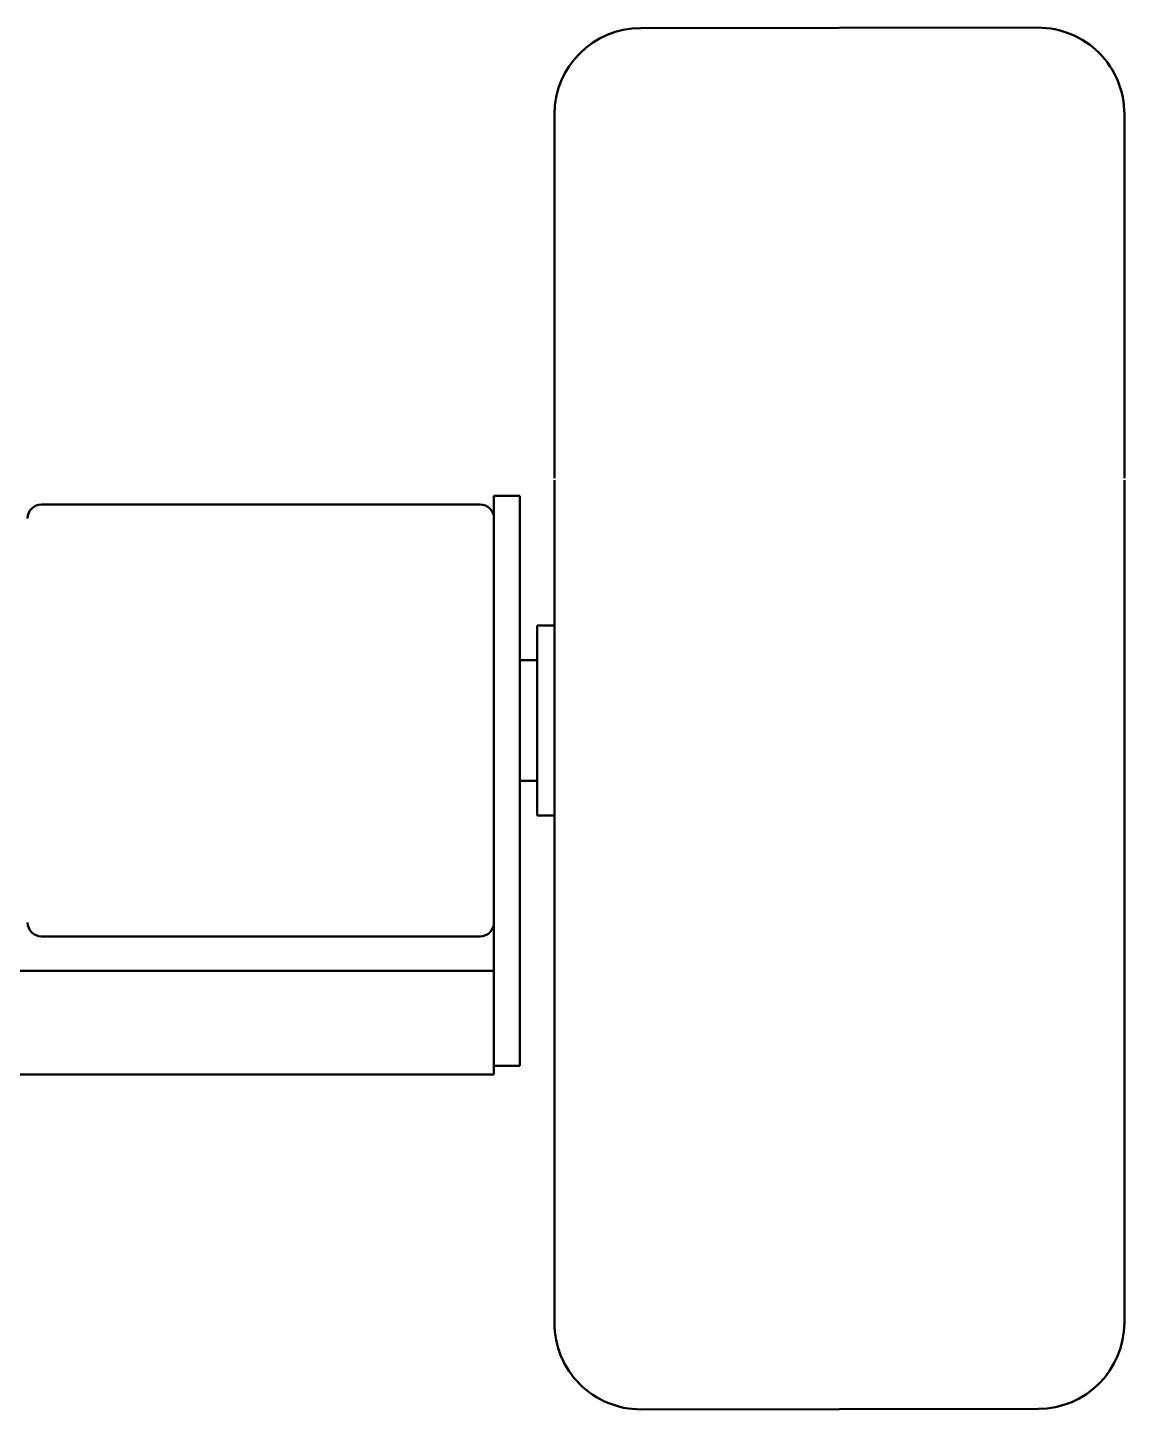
# Model space of a CAD drawing. Header units: millimetres. Extents: x 1895 to 3084, y 1125 to 1966.
# Drawn here: x 2704.1 to 2767.6, y 1574.5 to 1654.5 of the extents above; entities that cross this region are included whole.
import ezdxf

# ---------------------------------------------------------------- set-up
doc = ezdxf.new("R2010")
doc.units = ezdxf.units.MM
doc.header["$LTSCALE"] = 0.25
doc.layers.add('CB', color=171, linetype='Continuous', lineweight=50)

msp = doc.modelspace()

# ---------------------------------------------------------------- linework, layer by layer
at = {"layer": 'CB'}
for p, q in [((2739.631, 1654.466), (2762.631, 1654.489)), ((2734.636, 1649.466), (2734.636, 1636.639)), ((2767.636, 1649.489), (2767.636, 1638.74)), ((2734.636, 1583.047), (2734.636, 1579.501)), ((2767.636, 1579.528), (2767.636, 1583.047)), ((2739.642, 1574.501), (2762.642, 1574.528))]:
    msp.add_line(p, q, dxfattribs=at)
at = {"layer": 'CB', "linetype": 'Continuous'}
for p, q in [((2767.636, 1638.74), (2767.636, 1636.639)), ((2734.636, 1636.639), (2734.636, 1633.942)), ((2767.636, 1636.639), (2767.636, 1633.942)), ((2734.636, 1632.97), (2734.636, 1633.942)), ((2767.636, 1632.97), (2767.636, 1633.942)), ((2734.636, 1632.97), (2734.636, 1628.408)), ((2767.636, 1632.97), (2767.636, 1628.408)), ((2734.636, 1628.286), (2734.636, 1625.282)), ((2767.636, 1628.286), (2767.636, 1625.282)), ((2732.636, 1627.381), (2731.136, 1627.381)), ((2731.136, 1627.381), (2731.136, 1614.381)), ((2732.636, 1627.381), (2732.636, 1614.381)), ((2730.336, 1626.881), (2704.936, 1626.881)), ((2734.636, 1625.282), (2734.636, 1624.743)), ((2734.636, 1624.743), (2734.636, 1621.175)), ((2767.636, 1624.743), (2767.636, 1625.282)), ((2767.636, 1624.743), (2767.636, 1621.175)), ((2734.636, 1621.175), (2734.636, 1618.044)), ((2767.636, 1621.175), (2767.636, 1618.044)), ((2734.636, 1619.881), (2733.636, 1619.881)), ((2733.636, 1611.142), (2733.636, 1619.881)), ((2733.636, 1617.881), (2732.636, 1617.881)), ((2734.636, 1617.867), (2734.636, 1618.044)), ((2734.636, 1617.867), (2734.636, 1611.956)), ((2767.636, 1617.867), (2767.636, 1618.044)), ((2767.636, 1617.867), (2767.636, 1611.956)), ((2731.136, 1614.381), (2731.136, 1599.881)), ((2732.636, 1614.381), (2732.636, 1594.381)), ((2734.636, 1611.822), (2734.636, 1611.956)), ((2734.636, 1611.822), (2734.636, 1608.683)), ((2767.636, 1611.956), (2767.636, 1611.822)), ((2767.636, 1611.822), (2767.636, 1608.683)), ((2733.636, 1608.881), (2733.636, 1611.142)), ((2732.636, 1610.881), (2733.636, 1610.881)), ((2733.636, 1608.881), (2734.636, 1608.881)), ((2734.636, 1608.683), (2734.636, 1605.054)), ((2767.636, 1608.683), (2767.636, 1605.054)), ((2734.636, 1605.054), (2734.636, 1604.557)), ((2767.636, 1605.054), (2767.636, 1604.557)), ((2734.636, 1604.557), (2734.636, 1601.532)), ((2767.636, 1604.557), (2767.636, 1601.532)), ((2704.936, 1601.881), (2730.336, 1601.881)), ((2734.636, 1601.532), (2734.636, 1596.754)), ((2767.636, 1601.532), (2767.636, 1596.754)), ((2704.338, 1599.881), (2629.246, 1599.881)), ((2704.338, 1599.881), (2707.33, 1599.881)), ((2730.128, 1599.881), (2707.33, 1599.881)), ((2730.128, 1599.881), (2731.136, 1599.881)), ((2731.136, 1599.881), (2731.136, 1595.881)), ((2734.636, 1595.82), (2734.636, 1596.754)), ((2767.636, 1596.754), (2767.636, 1595.82)), ((2731.136, 1595.881), (2731.136, 1593.881)), ((2734.636, 1595.82), (2734.636, 1593.088)), ((2767.636, 1595.82), (2767.636, 1593.088)), ((2731.136, 1594.381), (2732.636, 1594.381)), ((2630.055, 1593.881), (2704.338, 1593.881)), ((2707.33, 1593.881), (2704.338, 1593.881)), ((2707.33, 1593.881), (2730.128, 1593.881)), ((2731.136, 1593.881), (2730.128, 1593.881)), ((2734.636, 1593.198), (2734.636, 1590.898)), ((2767.636, 1593.198), (2767.636, 1590.898)), ((2734.636, 1590.898), (2734.636, 1589.656)), ((2767.636, 1590.898), (2767.636, 1589.656)), ((2734.636, 1589.656), (2734.636, 1587.261)), ((2767.636, 1589.656), (2767.636, 1587.261)), ((2734.636, 1587.261), (2734.636, 1584.619)), ((2767.636, 1587.261), (2767.636, 1584.619)), ((2734.636, 1583.047), (2734.636, 1584.619)), ((2767.636, 1584.619), (2767.636, 1583.047))]:
    msp.add_line(p, q, dxfattribs=at)
at = {"layer": 'CB'}
for centre, start, end in [((2739.636, 1649.466), 90.05863, 180), ((2762.636, 1649.489), 0, 90.05863), ((2739.636, 1579.501), 180, 270.06907), ((2762.636, 1579.528), 270.06907, 0)]:
    msp.add_arc(centre, 5, start, end, dxfattribs=at)
at = {"layer": 'CB', "linetype": 'Continuous'}
for centre, start, end in [((2704.936, 1626.081), 90, 180), ((2730.336, 1626.081), 0, 90), ((2704.936, 1602.681), 180, 270), ((2730.336, 1602.681), 270, 0)]:
    msp.add_arc(centre, 0.8, start, end, dxfattribs=at)

doc.saveas('drawing.dxf')
